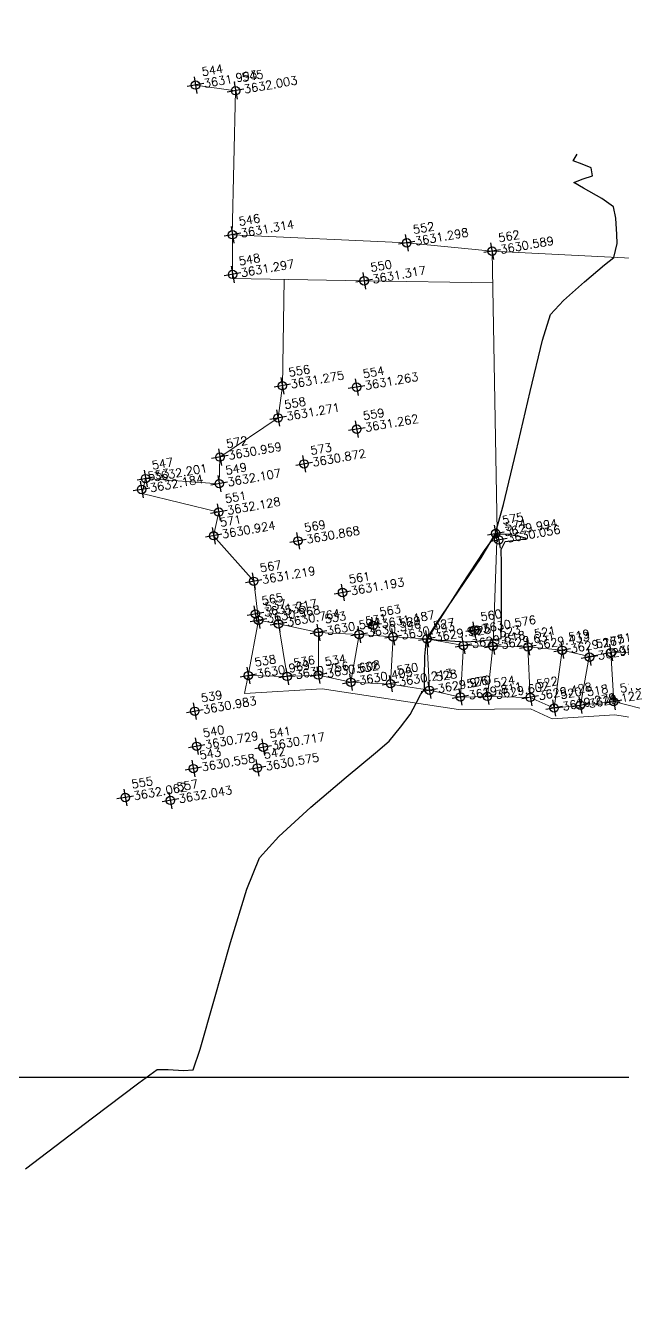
# Model space of a CAD drawing. Header units: millimetres. Extents: x 736950 to 738835, y 8500595 to 8502131.
# Drawn here: x 737848.1 to 737855.19, y 8501297.34 to 8501312.47 of the extents above; entities that cross this region are included whole.
import ezdxf

# ---------------------------------------------------------------- set-up
doc = ezdxf.new("R2010")
doc.units = ezdxf.units.MM
doc.layers.add('CONT-MJR', color=80, linetype='Continuous', lineweight=30)
doc.layers.add('pista', color=251, linetype='Continuous', lineweight=5)
doc.layers.add('Cuadricula Coordenadas', color=5, linetype='Continuous')
doc.styles.add('5mm', font='arial.ttf', dxfattribs={"height": 3})

msp = doc.modelspace()

# ---------------------------------------------------------------- hatches: boundary and pattern name
at = {"layer": 'pista'}
h = msp.add_hatch(dxfattribs=at)
h.set_pattern_fill('HONEY', color=256, scale=3, angle=9.94991650582834, style=0)
h.set_pattern_definition([(9.94991650582834, (1479841.21072825, -18.49207214638591), (0.4979252195647159, 0.4170677100899267), [0.375, -0.75]), (129.9499165058283, (1479841.21072825, -18.49207214638591), (-0.6101538418184378, 0.222682034283025), [0.3749999999999999, -0.7499999999999998]), (69.94991650582834, (1479841.21072825, -18.49207214638591), (-0.112228622253722, 0.6397497443729518), [-0.75, 0.375])])
h.paths.add_polyline_path([(737744.7999806425, 8501250.923935566), (737743.4751223363, 8501250.754223157), (737756.465848178, 8501242.026572531), (737763.5739612179, 8501242.006896213), (737770.002546867, 8501243.455222024), (737769.8468594846, 8501244.342704736), (737763.4750639071, 8501242.907173423), (737756.7405500773, 8501242.925815564)])
h.paths.add_polyline_path([(737794.2809870465, 8501256.017245878), (737809.7820272583, 8501263.709828075), (737823.391616501, 8501273.483615467), (737837.0791595323, 8501280.557800073), (737851.5530432165, 8501285.77819753), (737870.8510758049, 8501293.050216693, -0.9976846880626209), (737871.0089264096, 8501292.63424804), (737865.2748787645, 8501289.581801567, 0.7845063948290762), (737866.1540430214, 8501286.121818589), (737883.2588851704, 8501291.348365877), (737897.4188924351, 8501296.516943583), (737903.2981396064, 8501301.44146652, -0.5512150924587264), (737904.1219025984, 8501301.177325813), (737906.855912117, 8501297.98174819, 0.5618964424650519), (737910.2738656431, 8501298.536066804), (737914.22079628, 8501308.558674501), (737925.6412323939, 8501300.72656757, 0.340189525830376), (737928.7023693406, 8501300.894137181), (737936.9171069289, 8501306.117412793, -0.358727273887905), (737938.1716059428, 8501305.962964654), (737943.1732157968, 8501301.051021611, 0.3417074120720416), (737946.0555081918, 8501300.709858142), (737955.8779356404, 8501307.072689936), (737971.8320576148, 8501314.464803053), (737988.5677626224, 8501323.411181662), (738023.1375471824, 8501336.282937778), (738044.4246208373, 8501357.728329657), (738061.4456776979, 8501362.208386911), (738078.9085143938, 8501363.070318012), (738112.0997810266, 8501372.051506756), (738118.6561313582, 8501373.365123207), (738128.3493353954, 8501376.976906104), (738155.2251721952, 8501366.826195797), (738176.6167526407, 8501363.543890122), (738193.8053773039, 8501353.328603027), (738204.7313956148, 8501340.877429372), (738207.705198212, 8501335.751671141), (738214.35685511, 8501331.742925933), (738229.9282901662, 8501313.374534177), (738233.5603594936, 8501308.186787868), (738234.53883727, 8501308.358438132), (738230.6417003467, 8501313.924784988), (738214.9478837823, 8501332.43754055), (738208.3676942562, 8501336.403214611), (738205.4657963786, 8501341.405035153), (738194.387784551, 8501354.029418997), (738176.9261677533, 8501364.406946706), (738155.4549153853, 8501367.70147717), (738128.3514754312, 8501377.93815071), (738118.4090486554, 8501374.233504975), (738111.8936108743, 8501372.928085677), (738078.7671659255, 8501363.964436961), (738061.3074614278, 8501363.102660457), (738043.958527311, 8501358.536303693), (738022.6381405202, 8501337.057350922), (737988.196920163, 8501324.233464561), (737971.4304040315, 8501315.270615296), (737955.4419368334, 8501307.862588815), (737945.5806043665, 8501301.47455489, -0.3391433520832071), (737943.8038299843, 8501301.693147572), (737938.8116631231, 8501306.59581691, 0.3560082385246841), (737936.4342009705, 8501306.876887502), (737928.158540546, 8501301.61487459, -0.3502196171718997), (737926.1502499409, 8501301.468794718), (737914.5128481541, 8501309.44969617, 0.4302069892023044), (737913.4330382891, 8501309.014522241), (737909.4507249827, 8501298.90206584, -0.5704007069138802), (737907.5397775185, 8501298.566836312), (737904.9064502402, 8501301.644734057, 0.4931454261128044), (737902.7202336333, 8501302.131411942), (737896.9620044216, 8501297.308254998), (737882.9728831241, 8501292.20205278), (737866.0373022418, 8501287.027224885, -0.7384715771871906), (737865.6977918843, 8501288.787355538), (737871.5108758068, 8501291.881875956, 0.9119586051647783), (737870.5337161538, 8501293.892406015), (737851.2416702455, 8501286.62264278), (737836.7183275839, 8501281.384406622), (737822.9200107896, 8501274.252970394), (737809.3164408724, 8501264.483505804), (737793.8201376351, 8501256.79327439), (737778.9884914039, 8501246.402265295), (737769.846859484, 8501244.34270474), (737770.0025468671, 8501243.455222024), (737779.3594973255, 8501245.563292695)])
h.paths.add_polyline_path([(738260.5182952256, 8501271.251537092), (738234.538837269, 8501308.358438132), (738233.56035949, 8501308.186787868), (738259.6897886079, 8501270.86568047), (738269.3749442189, 8501234.589470252), (738274.5057655985, 8501215.583008338), (738279.7983711922, 8501189.602392923), (738280.7089290785, 8501189.641305126), (738275.382018582, 8501215.790318219), (738270.2441657205, 8501234.822827347)])

# ---------------------------------------------------------------- linework, layer by layer
at = {"linetype": 'Continuous', "extrusion": (-0.172787269436437, 0.9849591664230046, 0)}
for points, elevation in [([(-2195670.788162654, 0), (-2195670.588162655, 0)], 8245953.844062787), ([(-2195671.246162654, 0), (-2195671.046162655, 0)], 8245953.695062786), ([(-2195670.914162655, 0), (-2195670.714162654, 0)], 8245952.019062787), ([(-2195672.935162654, 0), (-2195672.735162654, 0)], 8245951.567062788), ([(-2195673.916162655, 0), (-2195673.716162655, 0)], 8245951.295062789), ([(-2195670.834162654, 0), (-2195670.634162655, 0)], 8245951.556062788), ([(-2195672.360162656, 0), (-2195672.160162655, 0)], 8245951.211062786), ([(-2195671.188162655, 0), (-2195670.988162655, 0)], 8245950.153062787), ([(-2195672.053162655, 0), (-2195671.853162655, 0)], 8245949.984062786), ([(-2195671.072162655, 0), (-2195670.872162655, 0)], 8245949.785062788), ([(-2195671.969162655, 0), (-2195671.769162654, 0)], 8245949.493062787), ([(-2195670.312162654, 0), (-2195670.112162654, 0)], 8245949.447062787), ([(-2195671.282162655, 0), (-2195671.082162655, 0)], 8245949.195062785), ([(-2195669.398162655, 0), (-2195669.198162654, 0)], 8245949.349062787), ([(-2195669.329162654, 0), (-2195669.129162654, 0)], 8245949.229062787), ([(-2195670.249162655, 0), (-2195670.049162655, 0)], 8245949.138062787), ([(-2195670.185162655, 0), (-2195669.985162654, 0)], 8245948.807062789), ([(-2195673.381162655, 0), (-2195673.181162655, 0)], 8245947.988062786), ([(-2195670.077162654, 0), (-2195669.877162654, 0)], 8245948.541062789), ([(-2195671.053162655, 0), (-2195670.853162655, 0)], 8245948.307062788), ([(-2195673.402162654, 0), (-2195673.202162654, 0)], 8245947.907062788), ([(-2195670.452162655, 0), (-2195670.252162654, 0)], 8245947.927062788), ([(-2195671.468162654, 0), (-2195671.268162655, 0)], 8245947.613062789), ([(-2195670.405162656, 0), (-2195670.205162655, 0)], 8245947.541062792), ([(-2195670.428162654, 0), (-2195670.228162654, 0)], 8245947.462062786), ([(-2195670.655162655, 0), (-2195670.455162654, 0)], 8245947.379062787), ([(-2195671.104162656, 0), (-2195670.904162655, 0)], 8245947.197062787), ([(-2195671.576162655, 0), (-2195671.376162655, 0)], 8245947.089062788), ([(-2195671.758162655, 0), (-2195671.558162655, 0)], 8245947.166062788), ([(-2195672.930162655, 0), (-2195672.730162654, 0)], 8245946.903062787), ([(-2195671.968162655, 0), (-2195671.768162655, 0)], 8245946.992062788), ([(-2195672.360162655, 0), (-2195672.160162655, 0)], 8245946.898062788), ([(-2195672.773162654, 0), (-2195672.573162654, 0)], 8245946.745062786), ([(-2195673.116162654, 0), (-2195672.916162654, 0)], 8245946.676062787), ([(-2195673.524162655, 0), (-2195673.324162655, 0)], 8245946.597062787), ([(-2195673.918162655, 0), (-2195673.718162654, 0)], 8245946.488062787), ([(-2195674.223162654, 0), (-2195674.023162655, 0)], 8245946.351062787), ([(-2195674.484162655, 0), (-2195674.284162655, 0)], 8245946.361062787), ([(-2195670.196162655, 0), (-2195669.996162654, 0)], 8245946.836062787), ([(-2195670.649162655, 0), (-2195670.449162655, 0)], 8245946.747062788), ([(-2195671.017162655, 0), (-2195670.817162655, 0)], 8245946.698062787), ([(-2195671.381162655, 0), (-2195671.181162655, 0)], 8245946.548062786), ([(-2195671.843162654, 0), (-2195671.643162655, 0)], 8245946.450062788), ([(-2195672.283162654, 0), (-2195672.083162654, 0)], 8245946.293062788), ([(-2195672.632162655, 0), (-2195672.432162655, 0)], 8245946.152062788), ([(-2195672.949162655, 0), (-2195672.749162654, 0)], 8245946.103062787), ([(-2195673.448162655, 0), (-2195673.248162655, 0)], 8245946.003062787), ([(-2195669.496162654, 0), (-2195669.296162655, 0)], 8245946.529062788), ([(-2195673.705162655, 0), (-2195673.505162654, 0)], 8245945.830062787), ([(-2195674.019162654, 0), (-2195673.819162654, 0)], 8245945.808062788), ([(-2195674.415162655, 0), (-2195674.215162655, 0)], 8245945.782062788), ([(-2195669.447162654, 0), (-2195669.247162654, 0)], 8245946.116062786), ([(-2195670.223162654, 0), (-2195670.023162653, 0)], 8245945.968062788), ([(-2195669.362162655, 0), (-2195669.162162654, 0)], 8245945.862062788), ([(-2195670.113162654, 0), (-2195669.913162654, 0)], 8245945.739062788), ([(-2195668.507162655, 0), (-2195668.307162655, 0)], 8245945.664062787), ([(-2195669.029162655, 0), (-2195668.829162654, 0)], 8245945.537062786)]:
    msp.add_lwpolyline(points, dxfattribs=dict(at, elevation=elevation))
at = {"linetype": 'Continuous', "extrusion": (0.9849591664230046, 0.172787269436437, 0)}
for points, elevation in [([(8245953.944062786, 0), (8245953.744062785, 0)], 2195670.688162655), ([(8245953.795062786, 0), (8245953.595062787, 0)], 2195671.146162655), ([(8245952.119062787, 0), (8245951.919062788, 0)], 2195670.814162654), ([(8245951.667062789, 0), (8245951.467062789, 0)], 2195672.835162655), ([(8245951.395062788, 0), (8245951.19506279, 0)], 2195673.816162654), ([(8245951.656062787, 0), (8245951.456062788, 0)], 2195670.734162655), ([(8245951.311062788, 0), (8245951.111062788, 0)], 2195672.260162655), ([(8245950.253062787, 0), (8245950.053062787, 0)], 2195671.088162655), ([(8245950.084062788, 0), (8245949.884062788, 0)], 2195671.953162654), ([(8245949.885062789, 0), (8245949.685062789, 0)], 2195670.972162654), ([(8245949.593062786, 0), (8245949.393062786, 0)], 2195671.869162655), ([(8245949.547062784, 0), (8245949.347062787, 0)], 2195670.212162654), ([(8245949.295062787, 0), (8245949.095062787, 0)], 2195671.182162656), ([(8245949.329062789, 0), (8245949.129062787, 0)], 2195669.229162654), ([(8245949.449062787, 0), (8245949.249062787, 0)], 2195669.298162654), ([(8245949.238062787, 0), (8245949.038062787, 0)], 2195670.149162654), ([(8245948.907062788, 0), (8245948.707062788, 0)], 2195670.085162655), ([(8245948.641062788, 0), (8245948.441062788, 0)], 2195669.977162655), ([(8245948.088062787, 0), (8245947.888062788, 0)], 2195673.281162655), ([(8245948.00706279, 0), (8245947.807062788, 0)], 2195673.302162654), ([(8245948.407062788, 0), (8245948.207062788, 0)], 2195670.953162654), ([(8245948.027062786, 0), (8245947.827062787, 0)], 2195670.352162655), ([(8245947.713062787, 0), (8245947.513062788, 0)], 2195671.368162654), ([(8245947.641062787, 0), (8245947.441062787, 0)], 2195670.305162655), ([(8245947.562062788, 0), (8245947.362062789, 0)], 2195670.328162654), ([(8245947.479062787, 0), (8245947.279062787, 0)], 2195670.555162655), ([(8245947.266062788, 0), (8245947.066062788, 0)], 2195671.658162654), ([(8245947.297062786, 0), (8245947.097062787, 0)], 2195671.004162654), ([(8245947.189062786, 0), (8245946.989062787, 0)], 2195671.476162654), ([(8245947.092062787, 0), (8245946.892062787, 0)], 2195671.868162655), ([(8245946.998062787, 0), (8245946.798062789, 0)], 2195672.260162654), ([(8245947.003062787, 0), (8245946.803062787, 0)], 2195672.830162655), ([(8245946.845062787, 0), (8245946.645062787, 0)], 2195672.673162654), ([(8245946.776062787, 0), (8245946.576062786, 0)], 2195673.016162653), ([(8245946.697062787, 0), (8245946.497062788, 0)], 2195673.424162654), ([(8245946.588062788, 0), (8245946.388062789, 0)], 2195673.818162654), ([(8245946.461062788, 0), (8245946.261062788, 0)], 2195674.384162654), ([(8245946.451062788, 0), (8245946.251062791, 0)], 2195674.123162654), ([(8245946.936062789, 0), (8245946.736062788, 0)], 2195670.096162654), ([(8245946.847062789, 0), (8245946.647062788, 0)], 2195670.549162654), ([(8245946.798062786, 0), (8245946.598062787, 0)], 2195670.917162654), ([(8245946.648062786, 0), (8245946.448062787, 0)], 2195671.281162654), ([(8245946.550062788, 0), (8245946.350062788, 0)], 2195671.743162654), ([(8245946.393062788, 0), (8245946.193062789, 0)], 2195672.183162654), ([(8245946.252062786, 0), (8245946.052062787, 0)], 2195672.532162655), ([(8245946.203062789, 0), (8245946.003062789, 0)], 2195672.849162654), ([(8245946.103062786, 0), (8245945.903062787, 0)], 2195673.348162654), ([(8245945.908062789, 0), (8245945.708062789, 0)], 2195673.919162655), ([(8245945.882062787, 0), (8245945.682062786, 0)], 2195674.315162654), ([(8245946.629062788, 0), (8245946.429062787, 0)], 2195669.396162654), ([(8245945.930062789, 0), (8245945.730062789, 0)], 2195673.605162654), ([(8245946.216062787, 0), (8245946.016062785, 0)], 2195669.347162654), ([(8245946.068062787, 0), (8245945.868062787, 0)], 2195670.123162655), ([(8245945.962062787, 0), (8245945.762062788, 0)], 2195669.262162655), ([(8245945.839062788, 0), (8245945.639062788, 0)], 2195670.013162654), ([(8245945.764062786, 0), (8245945.564062785, 0)], 2195668.407162655), ([(8245945.637062786, 0), (8245945.437062787, 0)], 2195668.929162655)]:
    msp.add_lwpolyline(points, dxfattribs=dict(at, elevation=elevation))
at = {"linetype": 'Continuous'}
for centre in [(737850.122137613, 8501311.767399902), (737850.5989942144, 8501311.699777555), (737850.5615792347, 8501309.991620619), (737852.6302815557, 8501309.895622147), (737853.6435246352, 8501309.797217565), (737850.5627830069, 8501309.521761544), (737852.125442303, 8501309.445624003), (737851.153879091, 8501308.201030526), (737852.0350698185, 8501308.184033414), (737851.1032095427, 8501307.81852223), (737852.0371717978, 8501307.685904333), (737850.4130426735, 8501307.354287706), (737851.4119954569, 8501307.273681646), (737849.5297231476, 8501307.099834144), (737850.4043815123, 8501307.039049724), (737849.4824954377, 8501306.969716722), (737850.3985367116, 8501306.701969856), (737850.3381225354, 8501306.421309693), (737853.6879789812, 8501306.447516413), (737851.3398749027, 8501306.359469624), (737853.7226588926, 8501306.371363252), (737850.8135736063, 8501305.881339991), (737851.8685473219, 8501305.74761468), (737850.8339764114, 8501305.493024752), (737850.8702806665, 8501305.419187084), (737851.1082077407, 8501305.376658183), (737852.2314213896, 8501305.357446238), (737851.5819016895, 8501305.2749771), (737852.0654634411, 8501305.250157101), (737852.4683277996, 8501305.22234867), (737853.4312365846, 8501305.300908659), (737852.8706737959, 8501305.19749512), (737853.303898384, 8501305.118157508), (737853.6536616997, 8501305.10946136), (737854.069175234, 8501305.102146791), (737854.4760829577, 8501305.062864427), (737854.8001673594, 8501304.980625138), (737855.0555138291, 8501305.035572207), (737850.7499349706, 8501304.762516), (737851.21149954, 8501304.753127268), (737851.5824310895, 8501304.768449983), (737851.9668743166, 8501304.683600673), (737852.4388586038, 8501304.666902393), (737852.8993682382, 8501304.588290203), (737853.2674819925, 8501304.509713717), (737853.5881806241, 8501304.516224284), (737854.0969539754, 8501304.503949214), (737855.0875954756, 8501304.453358527), (737850.1135092458, 8501304.339182446), (737854.3799806786, 8501304.377957607), (737854.6930591767, 8501304.410543708), (737850.1366073891, 8501303.923927734), (737850.9265082182, 8501303.912236698), (737850.0967738262, 8501303.65906119), (737850.8577309942, 8501303.667674452), (737849.2888456184, 8501303.316306159), (737849.8249382866, 8501303.281411298)]:
    msp.add_circle(centre, 0.05, dxfattribs=at)
at = {"layer": 'CONT-MJR', "elevation": 3630}
for points in [[(737854.607530029, 8501310.870071642), (737854.653612146, 8501310.946624685)], [(737854.7126897789, 8501310.828718722), (737854.607530029, 8501310.870071642)], [(737854.8192704706, 8501310.78671822), (737854.7126897789, 8501310.828718722)], [(737854.8344003413, 8501310.689908866), (737854.8192704706, 8501310.78671822)], [(737854.6158479529, 8501310.613232806), (737854.7249439969, 8501310.655637665)], [(737854.7249439969, 8501310.655637665), (737854.8344003413, 8501310.689908866)], [(737854.9455772692, 8501310.422354627), (737854.728213839, 8501310.545152484)], [(737855.0837164304, 8501310.324337868), (737854.9455772692, 8501310.422354627)], [(737855.1290132082, 8501309.888639688), (737855.1259790766, 8501309.995151134)], [(737855.0885549758, 8501309.724058798), (737855.111213171, 8501309.805417068)], [(737855.111213171, 8501309.805417068), (737855.1290132082, 8501309.888639688)], [(737854.9803828822, 8501309.633435829), (737855.0885549758, 8501309.724058798)], [(737854.4905343277, 8501309.21178355), (737854.7430743069, 8501309.435259426)], [(737853.7806350266, 8501306.790710215), (737853.9313214823, 8501307.41950306)], [(737853.8391626743, 8501306.434255661), (737853.6913351072, 8501306.44014674)], [(737853.7746290786, 8501306.307100207), (737853.7977240726, 8501306.35491638)], [(737853.7977240726, 8501306.35491638), (737853.9255859391, 8501306.367499238)], [(737853.982224884, 8501306.407515215), (737853.8391626743, 8501306.434255661)], [(737854.0416576816, 8501306.391511725), (737853.982224884, 8501306.407515215)], [(737854.0503372151, 8501306.386547638), (737854.0416576816, 8501306.391511725)], [(737853.5491733322, 8501306.246272227), (737853.2846439558, 8501305.841201158)], [(737853.7544084976, 8501306.09114985), (737853.7538064234, 8501306.257276399)], [(737852.9903746237, 8501305.39278763), (737853.2448452692, 8501305.762386339)], [(737853.029125183, 8501305.439862076), (737852.9139952166, 8501305.257183528)], [(737852.9139952166, 8501305.257183528), (737852.8735782763, 8501305.198030941)], [(737852.8454844381, 8501304.994180294), (737852.8646763427, 8501305.190125752)], [(737852.8735782763, 8501305.198030941), (737852.986901197, 8501305.188094141)], [(737853.2022502444, 8501305.170983136), (737853.3344729932, 8501305.162037075)], [(737853.3344729932, 8501305.162037075), (737853.4545572822, 8501305.172581047)], [(737853.4545572822, 8501305.172581047), (737853.5668099858, 8501305.184216972)], [(737853.5668099858, 8501305.184216972), (737853.6632278514, 8501305.189328652)], [(737853.6632278514, 8501305.189328652), (737853.7527174732, 8501305.200745199)], [(737852.7422416729, 8501304.433594137), (737852.7981299937, 8501304.542639822)], [(737852.7981299937, 8501304.542639822), (737852.8425151778, 8501304.597995415)], [(737852.5562555353, 8501304.149333993), (737852.6713524599, 8501304.301408183)], [(737852.4204574861, 8501303.982807789), (737852.5562555353, 8501304.149333993)], [(737851.4919347025, 8501303.20069616), (737851.9127610811, 8501303.559427526)], [(737850.7313953501, 8501302.227895899), (737850.8817716197, 8501302.60038783)], [(737850.5370343144, 8501301.596964644), (737850.7313953501, 8501302.227895899)], [(737850.3393528375, 8501300.900844904), (737850.5370343144, 8501301.596964644)], [(737849.4488534298, 8501299.931914832), (737849.6662330928, 8501300.090220524)], [(737849.6662330928, 8501300.090220524), (737849.7973268428, 8501300.091218345)], [(737849.7973268428, 8501300.091218345), (737849.9782952629, 8501300.076127492)], [(737849.9782952629, 8501300.076127492), (737850.0966858565, 8501300.08604336)]]:
    msp.add_lwpolyline(points, dxfattribs=at)
at = {"layer": 'CONT-MJR', "extrusion": (-0.5181891846977809, -0.8552660222774252, 0), "elevation": -7653230.394136227}
msp.add_lwpolyline([(-3774225.101837174, 3630), (-3774225.233218381, 3630)], dxfattribs=at)
at = {"layer": 'CONT-MJR', "extrusion": (0.9787483972652623, 0.2050648064653719, 0), "elevation": 2465494.036963897}
msp.add_lwpolyline([(8169335.605816558, 3630.000000000013), (8169335.744658519, 3630.000000000013)], dxfattribs=at)
at = {"layer": 'CONT-MJR', "extrusion": (0.997464478637912, 0.0711661004664326, 0), "elevation": 1340989.359756244}
msp.add_lwpolyline([(8427244.470027598, 3630), (8427244.663814336, 3630)], dxfattribs=at)
at = {"layer": 'CONT-MJR', "extrusion": (0.6409843443148742, -0.7675539527246479, 0), "elevation": -6052260.321679615}
msp.add_lwpolyline([(6015549.578760933, 3630.000000000013), (6015549.88793604, 3630.000000000013)], dxfattribs=at)
at = {"layer": 'CONT-MJR', "extrusion": (-0.7344642513983561, 0.6786473778169724, 0), "elevation": 5227463.458556971}
msp.add_lwpolyline([(-6744650.49462519, 3630), (-6744650.721350159, 3630)], dxfattribs=at)
at = {"layer": 'CONT-MJR', "extrusion": (0.9570172429247042, -0.2900310272105343, 0), "elevation": -1759504.072073525}
msp.add_lwpolyline([(8349899.676922655, 3630), (8349899.994943226, 3630)], dxfattribs=at)
at = {"layer": 'CONT-MJR', "extrusion": (0.9719411302317865, -0.2352242320930342, 0), "elevation": -1282562.932086847}
msp.add_lwpolyline([(8436332.199990446, 3630.000000000013), (8436332.824133558, 3630.000000000013)], dxfattribs=at)
at = {"layer": 'CONT-MJR', "extrusion": (0.973987044579922, -0.226603700301803, 0), "elevation": -1207767.54876308}
msp.add_lwpolyline([(8447363.719706835, 3630.000000000006), (8447364.453574479, 3630.000000000006)], dxfattribs=at)
at = {"layer": 'CONT-MJR', "extrusion": (0.961261474439282, -0.2756381282747682, 0), "elevation": -1634013.878587116}
msp.add_lwpolyline([(8375358.972605805, 3630), (8375359.33533348, 3630)], dxfattribs=at)
at = {"layer": 'CONT-MJR', "extrusion": (0.860818747061349, -0.5089116669007793, 0), "elevation": -3691255.75135519}
msp.add_lwpolyline([(7693585.977374855, 3630.000000000009), (7693586.306366573, 3630.000000000009)], dxfattribs=at)
at = {"layer": 'CONT-MJR', "extrusion": (0.8064305212947511, -0.5913288546352832, 0), "elevation": -4432040.063212902}
msp.add_lwpolyline([(7292027.162399563, 3630.000000000003), (7292026.921988878, 3630.000000000003)], dxfattribs=at)
at = {"layer": 'CONT-MJR', "extrusion": (0.1509415982717339, -0.9885426818864094, 0), "elevation": -8292531.345246697}
msp.add_lwpolyline([(2012600.868947145, 3630.000000000013), (2012600.995144302, 3630.000000000013)], dxfattribs=at)
at = {"layer": 'CONT-MJR', "extrusion": (0.922663930113501, -0.3856050726682789, 0), "elevation": -2597355.772776326}
msp.add_lwpolyline([(8128368.792792235, 3630.00000000001), (8128368.846792182, 3630.00000000001)], dxfattribs=at)
at = {"layer": 'CONT-MJR', "extrusion": (0.8280926478324507, -0.5605912651886764, 0), "elevation": -4154746.90585626}
msp.add_lwpolyline([(7453502.88285916, 3630.000000000013), (7453503.361604501, 3630.000000000013)], dxfattribs=at)
at = {"layer": 'CONT-MJR', "extrusion": (0.999986757792238, 0.005146284112630294, 0), "elevation": 781594.1200692751}
msp.add_lwpolyline([(8497395.949491134, 3630.000000000001), (8497396.310034588, 3630.000000000001)], dxfattribs=at)
at = {"layer": 'CONT-MJR', "extrusion": (0.8435461091724777, -0.5370567583598354, 0), "elevation": -3943270.489499485}
msp.add_lwpolyline([(7567512.558426538, 3630.000000000006), (7567512.082650431, 3630.000000000006)], dxfattribs=at)
at = {"layer": 'CONT-MJR', "extrusion": (0.9999995188708767, 0.0009809475088764508, 0), "elevation": 746192.7359396657}
msp.add_lwpolyline([(8500577.483242236, 3630), (8500577.844581278, 3630)], dxfattribs=at)
at = {"layer": 'CONT-MJR', "extrusion": (0.8498126938349687, -0.527084799056996, 0), "elevation": -3853872.007275181}
msp.add_lwpolyline([(7613428.09364553, 3630.000000000013), (7613428.332123817, 3630.000000000013)], dxfattribs=at)
at = {"layer": 'CONT-MJR', "extrusion": (0.9997322101627633, -0.02314104498670905, 0), "elevation": 540927.0768849404}
msp.add_lwpolyline([(8516103.34449444, 3630.000000000006), (8516103.513066694, 3630.000000000006)], dxfattribs=at)
at = {"layer": 'CONT-MJR', "extrusion": (-0.07920743483760062, -0.996858155539918, 0), "elevation": -8533038.851865169}
msp.add_lwpolyline([(62168.19086142397, 3630.000000000003), (62168.40688919695, 3630.000000000003)], dxfattribs=at)
at = {"layer": 'CONT-MJR', "extrusion": (0.9999037581530832, -0.01387351546438589, 0), "elevation": 619838.8468596148}
msp.add_lwpolyline([(8510723.162635, 3630), (8510723.425748724, 3630)], dxfattribs=at)
at = {"layer": 'CONT-MJR', "extrusion": (0.9999869085141806, 0.005116913156587105, 0), "elevation": 781343.6202707911}
msp.add_lwpolyline([(8497417.77436934, 3630.000000000013), (8497417.907467563, 3630.000000000013)], dxfattribs=at)
at = {"layer": 'CONT-MJR', "extrusion": (0.8812708932901245, -0.4726114817052438, 0), "elevation": -3367565.939516397}
msp.add_lwpolyline([(7840669.680121226, 3630.000000000003), (7840669.830115915, 3630.000000000003)], dxfattribs=at)
at = {"layer": 'CONT-MJR', "extrusion": (-0.6444398035604327, 0.764655046139755, 0), "elevation": 6025063.520325761}
msp.add_lwpolyline([(-6042781.035408783, 3630.000000000003), (-6042781.245297424, 3630.000000000003)], dxfattribs=at)
at = {"layer": 'CONT-MJR', "extrusion": (-0.6385911409159861, 0.769546200525751, 0), "elevation": 6070960.158876358}
msp.add_lwpolyline([(-5996668.275303908, 3630.000000000013), (-5996668.726484092, 3630.000000000013)], dxfattribs=at)
at = {"layer": 'CONT-MJR', "extrusion": (-0.6731028929511664, 0.7395488459194366, 0), "elevation": 5790478.997096471}
msp.add_lwpolyline([(-6267928.481898701, 3630), (-6267928.997563838, 3630)], dxfattribs=at)
at = {"layer": 'CONT-MJR', "extrusion": (-0.7419636642429028, 0.6704400949698974, 0), "elevation": 5152155.578867726}
msp.add_lwpolyline([(-6802342.443470064, 3630.000000000013), (-6802342.784743696, 3630.000000000013)], dxfattribs=at)
at = {"layer": 'CONT-MJR', "extrusion": (0.9623981872945837, -0.2716426496191268, 0), "elevation": -1599210.072827118}
msp.add_lwpolyline([(8382067.607571219, 3630.000000000013), (8382068.19782313, 3630.000000000013)], dxfattribs=at)
at = {"layer": 'CONT-MJR', "extrusion": (0.9485894563425493, -0.3165091520252561, 0), "elevation": -1990822.459268288}
msp.add_lwpolyline([(8297779.935248531, 3630.000000000003), (8297780.195365454, 3630.000000000003)], dxfattribs=at)
at = {"layer": 'CONT-MJR', "extrusion": (0.6032167308103739, -0.7975773164217028, 0), "elevation": -6335360.853425039}
msp.add_lwpolyline([(5716617.647273581, 3630), (5716618.335907874, 3630)], dxfattribs=at)
at = {"layer": 'CONT-MJR', "extrusion": (0.605985876913907, -0.7954754031275154, 0), "elevation": -6315448.64754803}
msp.add_lwpolyline([(5738607.093362023, 3630), (5738608.093293517, 3630)], dxfattribs=at)
at = {"layer": 'Cuadricula Coordenadas', "color": 8}
msp.add_line((736950.2264744169, 8501300), (738552.8979275209, 8501300), dxfattribs=at)
at = {"layer": 'pista'}
for p, q in [((737851.5819016895, 8501305.2749771), (737851.5826038768, 8501304.767465023)), ((737852.0654634411, 8501305.250157101), (737851.9668743166, 8501304.683600673)), ((737852.4683277996, 8501305.22234867), (737852.4388586038, 8501304.666902393)), ((737852.8706737959, 8501305.19749512), (737852.8993682382, 8501304.588290203)), ((737853.303898384, 8501305.118157508), (737853.2674819925, 8501304.509713717)), ((737853.6536616997, 8501305.10946136), (737853.5883534118, 8501304.515239323)), ((737854.069175234, 8501305.102146791), (737854.0969539754, 8501304.503949214)), ((737854.4760829577, 8501305.062864427), (737854.3799806786, 8501304.377957607)), ((737854.7984394868, 8501304.990474729), (737854.6930591767, 8501304.410543708)), ((737855.0555138291, 8501305.035572207), (737855.0875954756, 8501304.453358527)), ((737850.7499349706, 8501304.762516), (737850.7025939544, 8501304.54985436)), ((737850.7025939544, 8501304.54985436), (737851.6249354342, 8501304.606977893)), ((737851.6249354342, 8501304.606977893), (737853.2450202262, 8501304.361015556)), ((737853.2450202262, 8501304.361015556), (737854.1006267715, 8501304.367206873)), ((737854.1006267715, 8501304.367206873), (737854.3558267435, 8501304.250515576)), ((737854.3558267435, 8501304.250515576), (737855.0997865202, 8501304.295726838)), ((737855.0997865202, 8501304.295726838), (737856.4633737538, 8501304.083068715))]:
    msp.add_line(p, q, dxfattribs=at)
for points in [[(737850.122137613, 8501311.767399902), (737850.5989942144, 8501311.699777555), (737850.5563224305, 8501309.99069844)], [(737853.6435246352, 8501309.797217565), (737852.6302815557, 8501309.895622147), (737850.5615792347, 8501309.991620619), (737850.5629111059, 8501309.471761707), (737852.125442303, 8501309.445624003), (737853.6505350099, 8501309.420112563)], [(737857.8584652804, 8501309.469968777), (737855.606214435, 8501309.697850818), (737853.6435246352, 8501309.797217565), (737853.7053801657, 8501306.46985917), (737853.6558234722, 8501305.129130729)], [(737851.153879091, 8501308.201030526), (737851.1749643588, 8501309.461523404)], [(737851.153879091, 8501308.201030526), (737851.1032095427, 8501307.81852223), (737850.4130426735, 8501307.354287706), (737850.4043815123, 8501307.039049724), (737849.5297231476, 8501307.099834144), (737849.4905439956, 8501306.923836598), (737850.3985367116, 8501306.701969856), (737850.3381225354, 8501306.421309693), (737850.8135736063, 8501305.881339991), (737850.8702806665, 8501305.419187084)], [(737850.8702806665, 8501305.419187084), (737850.7499349706, 8501304.762516), (737851.21149954, 8501304.753127268), (737851.1082077407, 8501305.376658183), (737850.8702806665, 8501305.419187084)], [(737855.5103739657, 8501305.04125167), (737855.0555138291, 8501305.035572207), (737854.7984394868, 8501304.990474729), (737854.4760829577, 8501305.062864427), (737854.069175234, 8501305.102146791), (737853.6536616997, 8501305.10946136), (737853.303898384, 8501305.118157508), (737852.8706737959, 8501305.19749512), (737852.4683277996, 8501305.22234867), (737852.0654634411, 8501305.250157101), (737851.5819016895, 8501305.2749771), (737851.1082077407, 8501305.376658183)], [(737851.21149954, 8501304.753127268), (737851.5826038768, 8501304.767465023), (737851.9668743166, 8501304.683600673), (737852.4397287206, 8501304.661942367), (737852.8993682382, 8501304.588290203), (737853.2680972073, 8501304.506206738), (737853.5883534118, 8501304.515239323), (737854.0969539754, 8501304.503949214), (737854.3799806786, 8501304.377957607), (737854.6930591767, 8501304.410543708), (737855.0875954756, 8501304.453358527), (737855.3976658974, 8501304.375767719)]]:
    msp.add_lwpolyline(points, dxfattribs=at)

# ---------------------------------------------------------------- texts
at = {"color": 2, "char_height": 0.1, "attachment_point": 1, "rotation": 9.94991650582834, "style": '5mm'}
for s, insert, width in [('\\Ftxt.shx;\\W1.0000000000;\\T1.0000000000;\\o\\l544', (737850.1878039485, 8501311.971820869), 0.4), ('\\Ftxt.shx;\\W1.0000000000;\\T1.0000000000;\\o\\l545', (737850.66466055, 8501311.904198522), 0.4), ('\\Ftxt.shx;\\W1.0000000000;\\T1.0000000000;\\o\\l546', (737850.6272455702, 8501310.196041586), 0.4), ('\\Ftxt.shx;\\W1.0000000000;\\T1.0000000000;\\o\\l552', (737852.6959478912, 8501310.100043116), 0.4), ('\\Ftxt.shx;\\W1.0000000000;\\T1.0000000000;\\o\\l562', (737853.7091909708, 8501310.001638534), 0.4), ('\\Ftxt.shx;\\W1.0000000000;\\T1.0000000000;\\o\\l548', (737850.6284493424, 8501309.726182511), 0.4), ('\\Ftxt.shx;\\W1.0000000000;\\T1.0000000000;\\o\\l550', (737852.1911086385, 8501309.650044972), 0.3833333333333333), ('\\Ftxt.shx;\\W1.0000000000;\\T1.0000000000;\\o\\l556', (737851.2195454265, 8501308.405451493), 0.4), ('\\Ftxt.shx;\\W1.0000000000;\\T1.0000000000;\\o\\l554', (737852.100736154, 8501308.388454383), 0.4), ('\\Ftxt.shx;\\W1.0000000000;\\T1.0000000000;\\o\\l558', (737851.1688758782, 8501308.022943199), 0.4), ('\\Ftxt.shx;\\W1.0000000000;\\T1.0000000000;\\o\\l559', (737852.1028381333, 8501307.8903253), 0.4), ('\\Ftxt.shx;\\W1.0000000000;\\T1.0000000000;\\o\\l572', (737850.478709009, 8501307.558708673), 0.4), ('\\Ftxt.shx;\\W1.0000000000;\\T1.0000000000;\\o\\l573', (737851.4776617924, 8501307.478102615), 0.4), ('\\Ftxt.shx;\\W1.0000000000;\\T1.0000000000;\\o\\l547', (737849.5953894831, 8501307.304255111), 0.4), ('\\Ftxt.shx;\\W1.0000000000;\\T1.0000000000;\\o\\l549', (737850.4700478478, 8501307.243470693), 0.4), ('\\Ftxt.shx;\\W1.0000000000;\\T1.0000000000;\\o\\l553', (737849.5481617732, 8501307.17413769), 0.4), ('\\Ftxt.shx;\\W1.0000000000;\\T1.0000000000;\\o\\l551', (737850.4642030471, 8501306.906390825), 0.3666666666666667), ('\\Ftxt.shx;\\W1.0000000000;\\T1.0000000000;\\o\\l571', (737850.4037888709, 8501306.625730662), 0.3666666666666667), ('\\Ftxt.shx;\\W1.0000000000;\\T1.0000000000;\\o\\l575', (737853.7536453167, 8501306.65193738), 0.4), ('\\Ftxt.shx;\\W1.0000000000;\\T1.0000000000;\\o\\l574', (737853.7883252281, 8501306.575784221), 0.4), ('\\Ftxt.shx;\\W1.0000000000;\\T1.0000000000;\\o\\l569', (737851.4055412383, 8501306.563890591), 0.4), ('\\Ftxt.shx;\\W1.0000000000;\\T1.0000000000;\\o\\l567', (737850.8792399418, 8501306.085760958), 0.4), ('\\Ftxt.shx;\\W1.0000000000;\\T1.0000000000;\\o\\l561', (737851.9342136574, 8501305.952035647), 0.3666666666666667), ('\\Ftxt.shx;\\W1.0000000000;\\T1.0000000000;\\o\\l565', (737850.8996427469, 8501305.697445719), 0.4), ('\\Ftxt.shx;\\W1.0000000000;\\T1.0000000000;\\o\\l537', (737850.935947002, 8501305.623608053), 0.4), ('\\Ftxt.shx;\\W1.0000000000;\\T1.0000000000;\\o\\l535', (737851.1738740762, 8501305.581079151), 0.4), ('\\Ftxt.shx;\\W1.0000000000;\\T1.0000000000;\\o\\l563', (737852.2970877251, 8501305.561867207), 0.4), ('\\Ftxt.shx;\\W1.0000000000;\\T1.0000000000;\\o\\l533', (737851.647568025, 8501305.479398066), 0.4), ('\\Ftxt.shx;\\W1.0000000000;\\T1.0000000000;\\o\\l531', (737852.1311297766, 8501305.454578068), 0.3666666666666667), ('\\Ftxt.shx;\\W1.0000000000;\\T1.0000000000;\\o\\l529', (737852.5339941351, 8501305.426769638), 0.4), ('\\Ftxt.shx;\\W1.0000000000;\\T1.0000000000;\\o\\l527', (737852.9363401314, 8501305.401916089), 0.4), ('\\Ftxt.shx;\\W1.0000000000;\\T1.0000000000;\\o\\l560', (737853.4969029201, 8501305.505329626), 0.3833333333333333), ('\\Ftxt.shx;\\W1.0000000000;\\T1.0000000000;\\o\\l525', (737853.3695647195, 8501305.322578477), 0.4), ('\\Ftxt.shx;\\W1.0000000000;\\T1.0000000000;\\o\\l523', (737853.7193280353, 8501305.313882327), 0.4), ('\\Ftxt.shx;\\W1.0000000000;\\T1.0000000000;\\o\\l521', (737854.1348415695, 8501305.30656776), 0.3666666666666667), ('\\Ftxt.shx;\\W1.0000000000;\\T1.0000000000;\\o\\l519', (737854.5417492932, 8501305.267285395), 0.3666666666666667), ('\\Ftxt.shx;\\W1.0000000000;\\T1.0000000000;\\o\\l515', (737855.1211801646, 8501305.239993175), 0.3666666666666667), ('\\Ftxt.shx;\\W1.0000000000;\\T1.0000000000;\\o\\l517', (737854.8658336949, 8501305.185046107), 0.3666666666666666), ('\\Ftxt.shx;\\W1.0000000000;\\T1.0000000000;\\o\\l538', (737850.8156013062, 8501304.966936968), 0.4), ('\\Ftxt.shx;\\W1.0000000000;\\T1.0000000000;\\o\\l536', (737851.2771658755, 8501304.957548235), 0.4), ('\\Ftxt.shx;\\W1.0000000000;\\T1.0000000000;\\o\\l534', (737851.648097425, 8501304.97287095), 0.4), ('\\Ftxt.shx;\\W1.0000000000;\\T1.0000000000;\\o\\l532', (737852.0325406521, 8501304.88802164), 0.4), ('\\Ftxt.shx;\\W1.0000000000;\\T1.0000000000;\\o\\l530', (737852.5045249392, 8501304.871323362), 0.3833333333333333), ('\\Ftxt.shx;\\W1.0000000000;\\T1.0000000000;\\o\\l528', (737852.9650345737, 8501304.792711172), 0.4), ('\\Ftxt.shx;\\W1.0000000000;\\T1.0000000000;\\o\\l526', (737853.333148328, 8501304.714134686), 0.4), ('\\Ftxt.shx;\\W1.0000000000;\\T1.0000000000;\\o\\l524', (737853.6538469596, 8501304.720645253), 0.4), ('\\Ftxt.shx;\\W1.0000000000;\\T1.0000000000;\\o\\l522', (737854.1626203109, 8501304.70837018), 0.4), ('\\Ftxt.shx;\\W1.0000000000;\\T1.0000000000;\\o\\l518', (737854.7587255122, 8501304.614964677), 0.3666666666666667), ('\\Ftxt.shx;\\W1.0000000000;\\T1.0000000000;\\o\\l516', (737855.1532618111, 8501304.657779496), 0.3666666666666667), ('\\Ftxt.shx;\\W1.0000000000;\\T1.0000000000;\\o\\l539', (737850.1791755813, 8501304.543603415), 0.4), ('\\Ftxt.shx;\\W1.0000000000;\\T1.0000000000;\\o\\l520', (737854.4456470141, 8501304.582378576), 0.3833333333333333), ('\\Ftxt.shx;\\W1.0000000000;\\T1.0000000000;\\o\\l540', (737850.2022737246, 8501304.128348703), 0.3833333333333333), ('\\Ftxt.shx;\\W1.0000000000;\\T1.0000000000;\\o\\l541', (737850.9921745537, 8501304.116657667), 0.3666666666666667), ('\\Ftxt.shx;\\W1.0000000000;\\T1.0000000000;\\o\\l543', (737850.1624401617, 8501303.863482157), 0.4), ('\\Ftxt.shx;\\W1.0000000000;\\T1.0000000000;\\o\\l542', (737850.9233973298, 8501303.87209542), 0.4), ('\\Ftxt.shx;\\W1.0000000000;\\T1.0000000000;\\o\\l555', (737849.3545119539, 8501303.520727126), 0.4), ('\\Ftxt.shx;\\W1.0000000000;\\T1.0000000000;\\o\\l557', (737849.8906046221, 8501303.485832267), 0.4)]:
    msp.add_mtext(s, dxfattribs=dict(at, insert=insert, width=width))
at = {"color": 1, "char_height": 0.1, "attachment_point": 1, "rotation": 9.94991650582834, "style": '5mm'}
for s, insert, width in [('\\Ftxt.shx;\\W1.0000000000;\\T1.0000000000;\\o\\l3631.993', (737850.2119941664, 8501311.833926585), 0.8), ('\\Ftxt.shx;\\W1.0000000000;\\T1.0000000000;\\o\\l3632.003', (737850.6888507678, 8501311.766304238), 0.8000000000000002), ('\\Ftxt.shx;\\W1.0000000000;\\T1.0000000000;\\o\\l3631.314', (737850.651435788, 8501310.058147302), 0.7666666666666666), ('\\Ftxt.shx;\\W1.0000000000;\\T1.0000000000;\\o\\l3631.298', (737852.7201381089, 8501309.962148832), 0.8), ('\\Ftxt.shx;\\W1.0000000000;\\T1.0000000000;\\o\\l3630.589', (737853.7333811886, 8501309.86374425), 0.8166666666666667), ('\\Ftxt.shx;\\W1.0000000000;\\T1.0000000000;\\o\\l3631.297', (737850.6526395603, 8501309.588288227), 0.8), ('\\Ftxt.shx;\\W1.0000000000;\\T1.0000000000;\\o\\l3631.317', (737852.2152988564, 8501309.512150688), 0.7666666666666666), ('\\Ftxt.shx;\\W1.0000000000;\\T1.0000000000;\\o\\l3631.275', (737851.2437356444, 8501308.26755721), 0.8), ('\\Ftxt.shx;\\W1.0000000000;\\T1.0000000000;\\o\\l3631.263', (737852.1249263718, 8501308.2505601), 0.8), ('\\Ftxt.shx;\\W1.0000000000;\\T1.0000000000;\\o\\l3631.271', (737851.193066096, 8501307.885048915), 0.7666666666666666), ('\\Ftxt.shx;\\W1.0000000000;\\T1.0000000000;\\o\\l3631.262', (737852.1270283512, 8501307.752431016), 0.8), ('\\Ftxt.shx;\\W1.0000000000;\\T1.0000000000;\\o\\l3630.959', (737850.5028992268, 8501307.42081439), 0.8166666666666667), ('\\Ftxt.shx;\\W1.0000000000;\\T1.0000000000;\\o\\l3630.872', (737851.5018520103, 8501307.340208331), 0.8166666666666667), ('\\Ftxt.shx;\\W1.0000000000;\\T1.0000000000;\\o\\l3632.201', (737849.619579701, 8501307.166360827), 0.7833333333333333), ('\\Ftxt.shx;\\W1.0000000000;\\T1.0000000000;\\o\\l3632.184', (737849.572351991, 8501307.036243405), 0.7999999999999999), ('\\Ftxt.shx;\\W1.0000000000;\\T1.0000000000;\\o\\l3632.107', (737850.4942380657, 8501307.105576409), 0.7833333333333333), ('\\Ftxt.shx;\\W1.0000000000;\\T1.0000000000;\\o\\l3632.128', (737850.4883932649, 8501306.768496541), 0.7999999999999999), ('\\Ftxt.shx;\\W1.0000000000;\\T1.0000000000;\\o\\l3629.994', (737853.7778355345, 8501306.514043096), 0.8333333333333334), ('\\Ftxt.shx;\\W1.0000000000;\\T1.0000000000;\\o\\l3630.924', (737850.4279790887, 8501306.487836378), 0.8166666666666667), ('\\Ftxt.shx;\\W1.0000000000;\\T1.0000000000;\\o\\l3630.868', (737851.4297314561, 8501306.425996307), 0.8166666666666667), ('\\Ftxt.shx;\\W1.0000000000;\\T1.0000000000;\\o\\l3630.056', (737853.812515446, 8501306.437889937), 0.8), ('\\Ftxt.shx;\\W1.0000000000;\\T1.0000000000;\\o\\l3631.219', (737850.9034301596, 8501305.947866675), 0.7666666666666666), ('\\Ftxt.shx;\\W1.0000000000;\\T1.0000000000;\\o\\l3631.193', (737851.9584038752, 8501305.814141363), 0.7666666666666666), ('\\Ftxt.shx;\\W1.0000000000;\\T1.0000000000;\\o\\l3631.217', (737850.9238329647, 8501305.559551435), 0.7666666666666666), ('\\Ftxt.shx;\\W1.0000000000;\\T1.0000000000;\\o\\l3630.968', (737850.9601372199, 8501305.485713769), 0.8166666666666667), ('\\Ftxt.shx;\\W1.0000000000;\\T1.0000000000;\\o\\l3630.764', (737851.1980642941, 8501305.443184868), 0.8166666666666667), ('\\Ftxt.shx;\\W1.0000000000;\\T1.0000000000;\\o\\l3630.594', (737851.6717582429, 8501305.341503782), 0.8166666666666667), ('\\Ftxt.shx;\\W1.0000000000;\\T1.0000000000;\\o\\l3630.396', (737852.1553199944, 8501305.316683784), 0.8166666666666667), ('\\Ftxt.shx;\\W1.0000000000;\\T1.0000000000;\\o\\l3631.187', (737852.321277943, 8501305.423972923), 0.7666666666666666), ('\\Ftxt.shx;\\W1.0000000000;\\T1.0000000000;\\o\\l3630.576', (737853.5210931379, 8501305.367435342), 0.8166666666666667), ('\\Ftxt.shx;\\W1.0000000000;\\T1.0000000000;\\o\\l3630.193', (737852.5581843529, 8501305.288875354), 0.7833333333333332), ('\\Ftxt.shx;\\W1.0000000000;\\T1.0000000000;\\o\\l3629.997', (737852.9605303493, 8501305.264021805), 0.8333333333333334), ('\\Ftxt.shx;\\W1.0000000000;\\T1.0000000000;\\o\\l3629.818', (737853.3937549373, 8501305.184684193), 0.7999999999999999), ('\\Ftxt.shx;\\W1.0000000000;\\T1.0000000000;\\o\\l3629.631', (737853.7435182531, 8501305.175988043), 0.7999999999999999), ('\\Ftxt.shx;\\W1.0000000000;\\T1.0000000000;\\o\\l3629.433', (737854.1590317873, 8501305.168673476), 0.8333333333333334), ('\\Ftxt.shx;\\W1.0000000000;\\T1.0000000000;\\o\\l3629.267', (737854.565939511, 8501305.129391111), 0.8333333333333334), ('\\Ftxt.shx;\\W1.0000000000;\\T1.0000000000;\\o\\l3629.126', (737854.8900239128, 8501305.047151823), 0.7999999999999999), ('\\Ftxt.shx;\\W1.0000000000;\\T1.0000000000;\\o\\l3628.969', (737855.1453703825, 8501305.102098892), 0.8333333333333334), ('\\Ftxt.shx;\\W1.0000000000;\\T1.0000000000;\\o\\l3630.969', (737850.839791524, 8501304.829042684), 0.8166666666666667), ('\\Ftxt.shx;\\W1.0000000000;\\T1.0000000000;\\o\\l3630.756', (737851.3013560933, 8501304.81965395), 0.8166666666666667), ('\\Ftxt.shx;\\W1.0000000000;\\T1.0000000000;\\o\\l3630.608', (737851.6722876428, 8501304.834976666), 0.8), ('\\Ftxt.shx;\\W1.0000000000;\\T1.0000000000;\\o\\l3630.405', (737852.0567308699, 8501304.750127356), 0.8), ('\\Ftxt.shx;\\W1.0000000000;\\T1.0000000000;\\o\\l3630.213', (737852.5287151571, 8501304.733429078), 0.7833333333333332), ('\\Ftxt.shx;\\W1.0000000000;\\T1.0000000000;\\o\\l3629.970', (737852.9892247915, 8501304.654816888), 0.8166666666666668), ('\\Ftxt.shx;\\W1.0000000000;\\T1.0000000000;\\o\\l3629.811', (737853.3573385457, 8501304.576240402), 0.7666666666666666), ('\\Ftxt.shx;\\W1.0000000000;\\T1.0000000000;\\o\\l3629.602', (737853.6780371774, 8501304.582750969), 0.8166666666666668), ('\\Ftxt.shx;\\W1.0000000000;\\T1.0000000000;\\o\\l3629.428', (737854.1868105287, 8501304.570475897), 0.8333333333333334), ('\\Ftxt.shx;\\W1.0000000000;\\T1.0000000000;\\o\\l3630.983', (737850.2033657992, 8501304.40570913), 0.8166666666666667), ('\\Ftxt.shx;\\W1.0000000000;\\T1.0000000000;\\o\\l3629.279', (737854.4698372319, 8501304.444484292), 0.8333333333333334), ('\\Ftxt.shx;\\W1.0000000000;\\T1.0000000000;\\o\\l3629.122', (737854.78291573, 8501304.477070393), 0.7999999999999999), ('\\Ftxt.shx;\\W1.0000000000;\\T1.0000000000;\\o\\l3630.729', (737850.2264639424, 8501303.990454419), 0.8166666666666667), ('\\Ftxt.shx;\\W1.0000000000;\\T1.0000000000;\\o\\l3630.717', (737851.0163647715, 8501303.978763383), 0.7833333333333332), ('\\Ftxt.shx;\\W1.0000000000;\\T1.0000000000;\\o\\l3630.558', (737850.1866303795, 8501303.725587873), 0.8166666666666667), ('\\Ftxt.shx;\\W1.0000000000;\\T1.0000000000;\\o\\l3630.575', (737850.9475875475, 8501303.734201135), 0.8166666666666667), ('\\Ftxt.shx;\\W1.0000000000;\\T1.0000000000;\\o\\l3632.062', (737849.3787021717, 8501303.382832842), 0.8166666666666668), ('\\Ftxt.shx;\\W1.0000000000;\\T1.0000000000;\\o\\l3632.043', (737849.9147948399, 8501303.347937983), 0.8166666666666668)]:
    msp.add_mtext(s, dxfattribs=dict(at, insert=insert, width=width))

doc.saveas('drawing.dxf')
